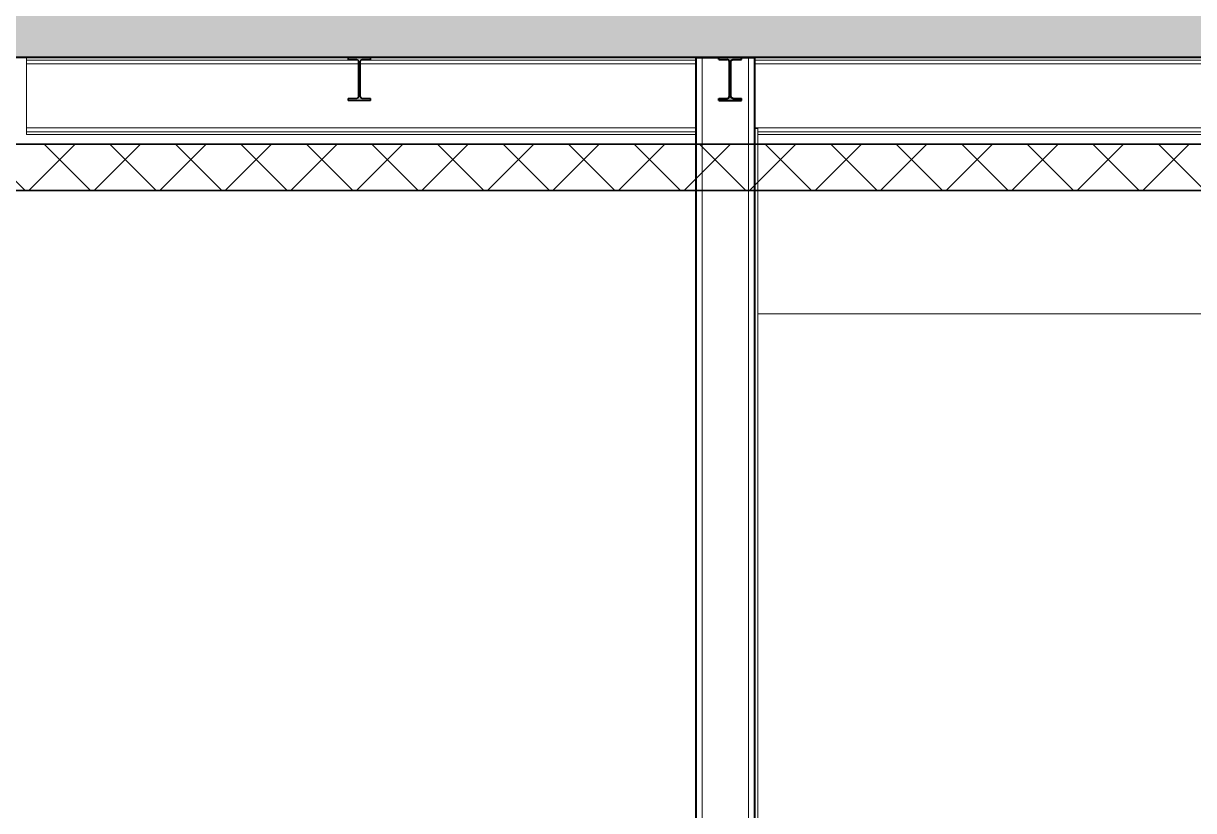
# Model space of a CAD drawing. Header units: millimetres. Extents: x 34668 to 196414, y -30276 to 15801.
# Drawn here: x 184830 to 188618, y -25083 to -22535 of the extents above; entities that cross this region are included whole.
import ezdxf

# ---------------------------------------------------------------- set-up
doc = ezdxf.new("R2010")
doc.units = ezdxf.units.MM
doc.header["$MEASUREMENT"] = 0
for name, color, linetype in [('- Спрятан', 7, 'Continuous'), ('колонны', 7, 'Continuous'), ('перекрытие', 7, 'Continuous'), ('подп стены Инжзащита', 7, 'Continuous'), ('стены наруж', 7, 'Continuous')]:
    doc.layers.add(name, color=color, linetype=linetype)
for name, color, linetype, lineweight in [('- Спрятан_Ном._пера__96', 7, 'Continuous', 13), ('- Спрятан_Ном._пера__98', 7, 'Continuous', 35), ('колонны_Ном._пера__96', 7, 'Continuous', 13), ('перекрытие_Ном._пера__94', 252, 'Continuous', 13), ('перекрытие_Ном._пера__99', 7, 'Continuous', 40), ('подп стены Инжзащита_Ном._пера__96', 7, 'Continuous', 13), ('подп стены Инжзащита_Ном._пера__97', 7, 'Continuous', 20), ('подп стены Инжзащита_Ном._пера__98', 7, 'Continuous', 35), ('стены наруж_Ном._пера__96', 7, 'Continuous', 13), ('стены наруж_Ном._пера__99', 7, 'Continuous', 40)]:
    doc.layers.add(name, color=color, linetype=linetype, lineweight=lineweight)

# ---------------------------------------------------------------- blocks, each defined once
blk = doc.blocks.new('Элемент разреза_91_1', base_point=(115262, -26475.7))
at = {"layer": 'перекрытие_Ном._пера__94', "linetype": 'Continuous'}
blk.add_hatch(color=256, dxfattribs=at).paths.add_polyline_path([(189128.6, -22644.7), (189128.6, -22425.7), (172422.7, -22425.7), (172422.7, -22644.7)])
at = {"layer": 'перекрытие_Ном._пера__99', "linetype": 'Continuous'}
blk.add_line((172422.7, -22644.7), (189128.6, -22644.7), dxfattribs=at)
blk = doc.blocks.new('Элемент разреза_99_1', base_point=(115262, -26475.7))
at = {"layer": 'колонны_Ном._пера__96', "linetype": 'Continuous'}
for q in [(187197.7, -22875.7), (187207.7, -26475.7)]:
    blk.add_line((187207.7, -22875.7), q, dxfattribs=at)
blk = doc.blocks.new('Элемент разреза_100_1', base_point=(115262, -26475.7))
at = {"layer": 'подп стены Инжзащита_Ном._пера__96', "linetype": 'Continuous'}
for p, q in [((187207.7, -23475.7), (188986.8, -23475.7)), ((187717.7, -26475.7), (188618.4, -26475.7))]:
    blk.add_line(p, q, dxfattribs=at)
blk = doc.blocks.new('Элемент разреза_109_1', base_point=(115262, -26475.7))
at = {"layer": 'стены наруж_Ном._пера__96', "linetype": 'Continuous'}
for p, q in [((187027.7, -26475.7), (187027.7, -22645.7)), ((187027.7, -26475.7), (187027.7, -22645.7)), ((187177.7, -26475.7), (187177.7, -22645.7)), ((187177.7, -26475.7), (187177.7, -22645.7))]:
    blk.add_line(p, q, dxfattribs=at)
at = {"layer": 'стены наруж_Ном._пера__99', "linetype": 'Continuous'}
for p, q in [((187007.7, -26475.7), (187007.7, -22645.7)), ((187007.7, -22645.7), (187027.7, -22645.7)), ((187027.7, -22645.7), (187081.2, -22645.7)), ((187081.2, -22651.6), (187081.2, -22645.7)), ((187154.2, -22645.7), (187177.7, -22645.7)), ((187154.2, -22651.6), (187154.2, -22645.7)), ((187177.7, -22645.7), (187197.7, -22645.7)), ((187197.7, -26475.7), (187197.7, -22645.7)), ((187081.2, -22651.6), (187108.4, -22651.6)), ((187113.3, -22653.7), (187108.4, -22651.6)), ((187115.4, -22658.6), (187113.3, -22653.7)), ((187115.4, -22770.8), (187115.4, -22658.6)), ((187120.1, -22658.6), (187122.1, -22653.7)), ((187120.1, -22770.8), (187120.1, -22658.6)), ((187122.1, -22653.7), (187127.1, -22651.6)), ((187127.1, -22651.6), (187154.2, -22651.6)), ((187081.2, -22784.7), (187081.2, -22777.8)), ((187081.2, -22777.8), (187108.4, -22777.8)), ((187081.2, -22784.7), (187154.2, -22784.7)), ((187108.4, -22777.8), (187113.3, -22775.8)), ((187113.3, -22775.8), (187115.4, -22770.8)), ((187122.1, -22775.8), (187120.1, -22770.8)), ((187127.1, -22777.8), (187122.1, -22775.8)), ((187127.1, -22777.8), (187154.2, -22777.8)), ((187154.2, -22784.7), (187154.2, -22777.8)), ((187007.7, -26475.7), (187027.7, -26475.7)), ((187027.7, -26475.7), (187177.7, -26475.7)), ((187177.7, -26475.7), (187197.7, -26475.7))]:
    blk.add_line(p, q, dxfattribs=at)
blk = doc.blocks.new('Элемент разреза_110_1', base_point=(115262, -26475.7))
at = {"layer": 'стены наруж_Ном._пера__96', "linetype": 'Continuous'}
for p, q in [((184607.7, -26475.7), (184607.7, -22645.7)), ((184627.7, -22645.7), (184607.7, -22645.7)), ((184840.5, -22645.7), (184807.7, -22645.7))]:
    blk.add_line(p, q, dxfattribs=at)
blk = doc.blocks.new('Элемент разреза_132_1', base_point=(115262, -26475.7))
at = {"layer": '- Спрятан_Ном._пера__96', "linetype": 'Continuous'}
for p, q in [((184840.5, -22644.7), (184840.5, -22653.7)), ((184840.5, -22653.7), (184840.5, -22657.2)), ((184840.5, -22653.7), (185913.3, -22653.7)), ((184840.5, -22657.2), (184840.5, -22665.7)), ((184840.5, -22665.7), (184840.5, -22873.7)), ((184840.5, -22665.7), (185915.4, -22665.7)), ((185920.1, -22665.7), (187007.7, -22665.7)), ((185922.1, -22653.7), (187007.7, -22653.7)), ((187197.7, -22653.7), (189113.3, -22653.7)), ((187197.7, -22665.7), (189115.4, -22665.7)), ((184840.5, -22873.7), (184840.5, -22882.2)), ((184840.5, -22873.7), (187007.7, -22873.7)), ((187197.7, -22873.7), (189154.5, -22873.7)), ((184840.5, -22882.2), (184840.5, -22885.7)), ((184840.5, -22885.7), (184840.5, -22894.7)), ((184840.5, -22885.7), (187007.7, -22885.7)), ((184840.5, -22894.7), (187007.7, -22894.7)), ((187207.7, -22885.7), (189154.5, -22885.7)), ((187207.7, -22894.7), (189154.5, -22894.7))]:
    blk.add_line(p, q, dxfattribs=at)
blk = doc.blocks.new('Элемент разреза_140_1', base_point=(115262, -26475.7))
at = {"layer": '- Спрятан_Ном._пера__96', "linetype": 'Continuous', "lineweight": 25}
blk.add_hatch(color=7, dxfattribs=at).paths.add_polyline_path([(185954.2, -22784.7), (185954.2, -22777.8), (185927.1, -22777.8), (185922.1, -22775.8), (185920.1, -22770.8), (185920.1, -22658.6), (185922.1, -22653.7), (185927.1, -22651.6), (185954.2, -22651.6), (185954.2, -22644.7), (185881.2, -22644.7), (185881.2, -22651.6), (185908.4, -22651.6), (185913.3, -22653.7), (185915.4, -22658.6), (185915.4, -22770.8), (185913.3, -22775.8), (185908.4, -22777.8), (185881.2, -22777.8), (185881.2, -22784.7)])
at = {"layer": '- Спрятан_Ном._пера__98', "linetype": 'Continuous'}
for p, q in [((185881.2, -22644.7), (185954.2, -22644.7)), ((185881.2, -22651.6), (185881.2, -22644.7)), ((185954.2, -22651.6), (185954.2, -22644.7)), ((185881.2, -22651.6), (185908.4, -22651.6)), ((185913.3, -22653.7), (185908.4, -22651.6)), ((185915.4, -22658.6), (185913.3, -22653.7)), ((185915.4, -22770.8), (185915.4, -22658.6)), ((185920.1, -22658.6), (185922.1, -22653.7)), ((185920.1, -22770.8), (185920.1, -22658.6)), ((185922.1, -22653.7), (185927.1, -22651.6)), ((185927.1, -22651.6), (185954.2, -22651.6)), ((185881.2, -22777.8), (185908.4, -22777.8)), ((185881.2, -22784.7), (185881.2, -22777.8)), ((185881.2, -22784.7), (185954.2, -22784.7)), ((185908.4, -22777.8), (185913.3, -22775.8)), ((185913.3, -22775.8), (185915.4, -22770.8)), ((185922.1, -22775.8), (185920.1, -22770.8)), ((185927.1, -22777.8), (185922.1, -22775.8)), ((185927.1, -22777.8), (185954.2, -22777.8)), ((185954.2, -22784.7), (185954.2, -22777.8))]:
    blk.add_line(p, q, dxfattribs=at)
blk = doc.blocks.new('Элемент разреза_141_1', base_point=(115262, -26475.7))
at = {"layer": '- Спрятан_Ном._пера__96', "linetype": 'Continuous', "lineweight": 25}
blk.add_hatch(color=7, dxfattribs=at).paths.add_polyline_path([(187154.2, -22784.7), (187154.2, -22777.8), (187127.1, -22777.8), (187122.1, -22775.8), (187120.1, -22770.8), (187120.1, -22658.6), (187122.1, -22653.7), (187127.1, -22651.6), (187154.2, -22651.6), (187154.2, -22644.7), (187081.2, -22644.7), (187081.2, -22651.6), (187108.4, -22651.6), (187113.3, -22653.7), (187115.4, -22658.6), (187115.4, -22770.8), (187113.3, -22775.8), (187108.4, -22777.8), (187081.2, -22777.8), (187081.2, -22784.7)])
at = {"layer": '- Спрятан_Ном._пера__98', "linetype": 'Continuous'}
for p, q in [((187081.2, -22644.7), (187154.2, -22644.7)), ((187081.2, -22651.6), (187081.2, -22644.7)), ((187154.2, -22651.6), (187154.2, -22644.7)), ((187081.2, -22651.6), (187108.4, -22651.6)), ((187113.3, -22653.7), (187108.4, -22651.6)), ((187115.4, -22658.6), (187113.3, -22653.7)), ((187115.4, -22770.8), (187115.4, -22658.6)), ((187120.1, -22658.6), (187122.1, -22653.7)), ((187120.1, -22770.8), (187120.1, -22658.6)), ((187122.1, -22653.7), (187127.1, -22651.6)), ((187127.1, -22651.6), (187154.2, -22651.6)), ((187081.2, -22777.8), (187108.4, -22777.8)), ((187081.2, -22784.7), (187081.2, -22777.8)), ((187081.2, -22784.7), (187154.2, -22784.7)), ((187108.4, -22777.8), (187113.3, -22775.8)), ((187113.3, -22775.8), (187115.4, -22770.8)), ((187122.1, -22775.8), (187120.1, -22770.8)), ((187127.1, -22777.8), (187122.1, -22775.8)), ((187127.1, -22777.8), (187154.2, -22777.8)), ((187154.2, -22784.7), (187154.2, -22777.8))]:
    blk.add_line(p, q, dxfattribs=at)

msp = doc.modelspace()

# ---------------------------------------------------------------- hatches: boundary and pattern name
at = {"layer": 'подп стены Инжзащита_Ном._пера__97', "linetype": 'Continuous'}
h = msp.add_hatch(dxfattribs=at)
h.set_pattern_fill('УТЕПЛИТ_МЕЛКИЙ_0001', color=256, style=0, pattern_type=2)
h.set_pattern_definition([(45, (115262.05, -26475.72), (-106.06602, 106.06602), []), (135, (115262.05, -26475.72), (106.06602, 106.06602), [])])
h.paths.add_polyline_path([(172592.7, -23075.7), (189117.7, -23075.7), (189117.7, -22925.7), (172592.7, -22925.7)])

# ---------------------------------------------------------------- linework, layer by layer
at = {"layer": 'подп стены Инжзащита_Ном._пера__98', "linetype": 'Continuous', "flags": 128}
msp.add_lwpolyline([(172592.7, -23075.7), (189117.7, -23075.7), (189117.7, -22925.7), (172592.7, -22925.7)], close=True, dxfattribs=at)

# ---------------------------------------------------------------- block references
at = {"layer": '- Спрятан'}
for name in ['Элемент разреза_132_1', 'Элемент разреза_140_1', 'Элемент разреза_141_1']:
    msp.add_blockref(name, (115262, -26475.7), dxfattribs=at)
at = {"layer": 'колонны'}
msp.add_blockref('Элемент разреза_99_1', (115262, -26475.7), dxfattribs=at)
at = {"layer": 'перекрытие'}
msp.add_blockref('Элемент разреза_91_1', (115262, -26475.7), dxfattribs=at)
at = {"layer": 'подп стены Инжзащита'}
msp.add_blockref('Элемент разреза_100_1', (115262, -26475.7), dxfattribs=at)
at = {"layer": 'стены наруж'}
for name in ['Элемент разреза_110_1', 'Элемент разреза_109_1']:
    msp.add_blockref(name, (115262, -26475.7), dxfattribs=at)

doc.saveas('drawing.dxf')
